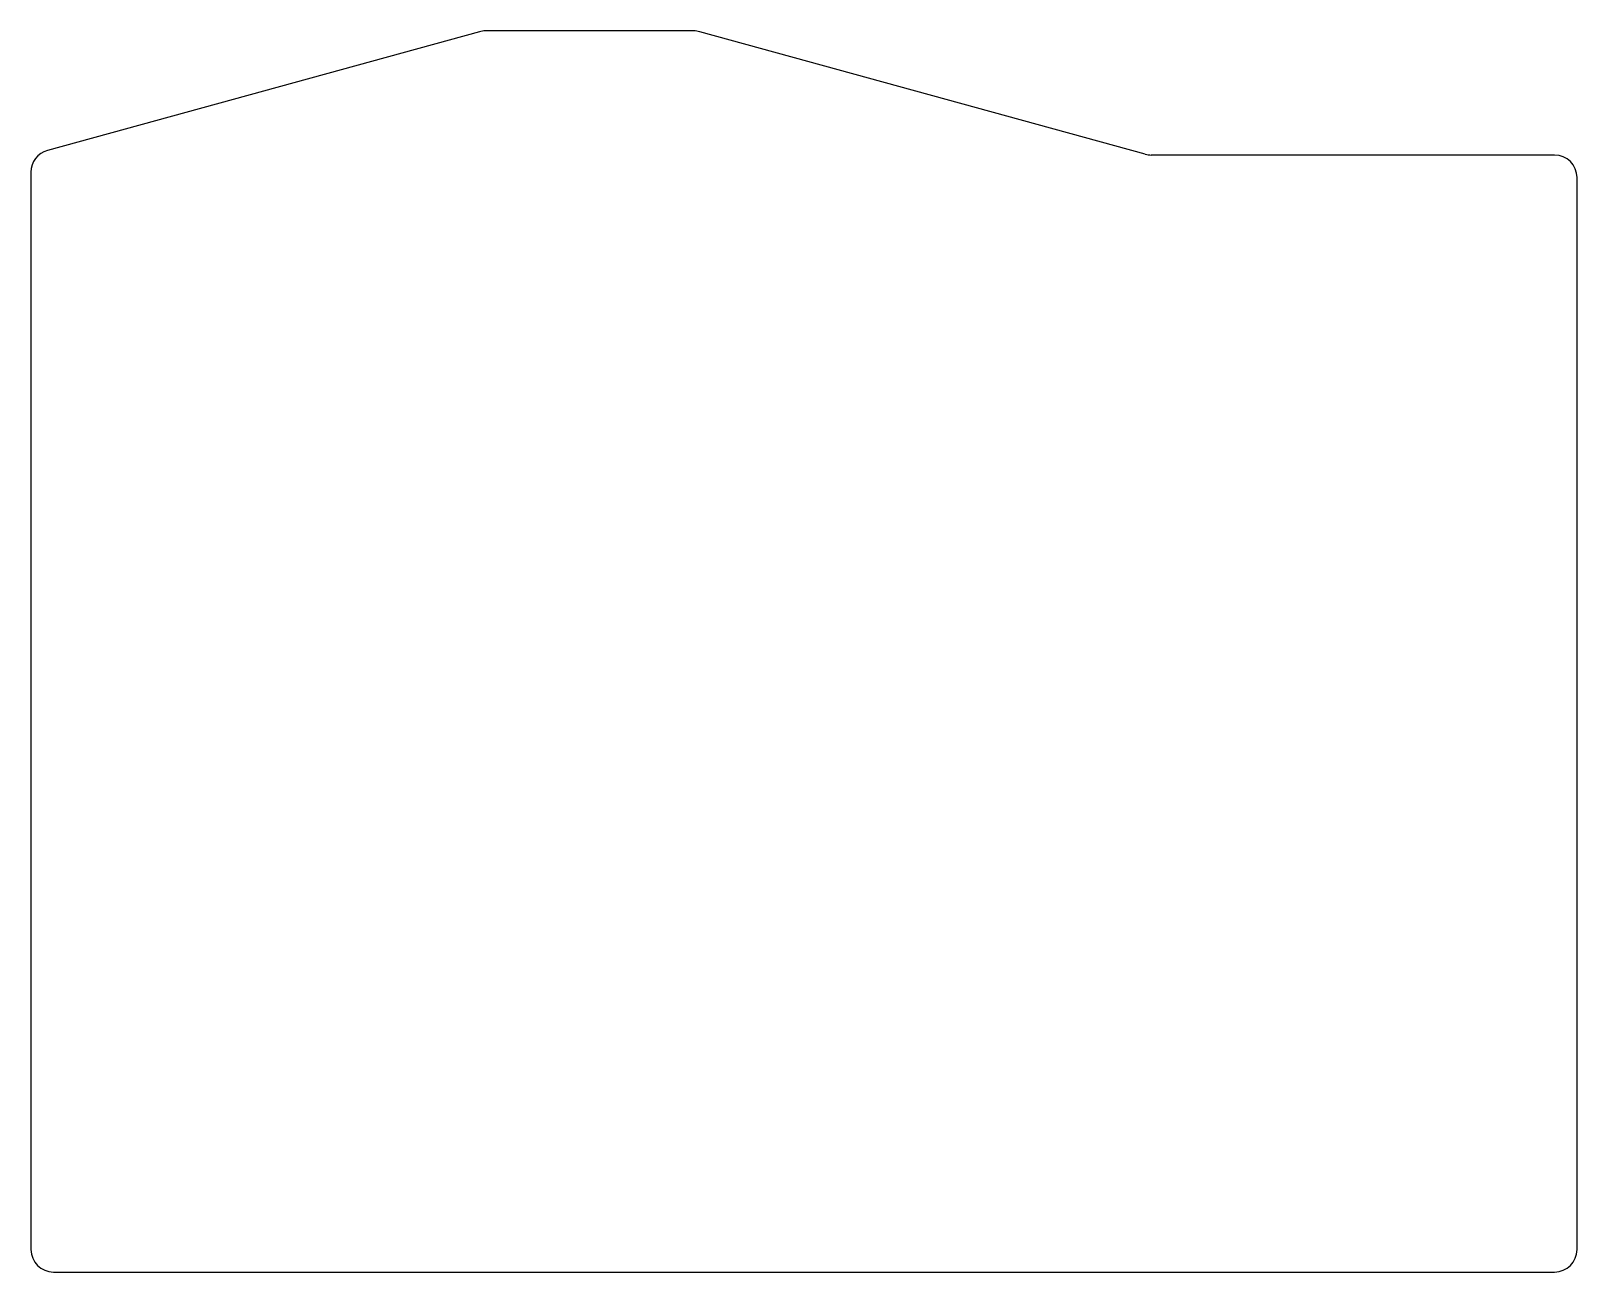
# Model space of a CAD drawing. Header units: millimetres. Extents: x 240 to 378, y -212 to -102.
import ezdxf

# ---------------------------------------------------------------- set-up
doc = ezdxf.new("R2010")
doc.units = ezdxf.units.MM

msp = doc.modelspace()

# ---------------------------------------------------------------- linework, layer by layer
at = {"linetype": 'CONTINUOUS'}
for p, q in [((280.24, -101.57), (241.97, -112.1)), ((299.23, -101.5), (280.77, -101.5)), ((339.24, -112.43), (299.76, -101.57)), ((375.5, -112.5), (339.77, -112.5)), ((240.5, -114.02), (240.5, -209.5)), ((377.5, -209.5), (377.5, -114.5)), ((242.5, -211.5), (375.5, -211.5))]:
    msp.add_line(p, q, dxfattribs=at)
for centre, start, end in [((280.77, -103.5), 90, 105.3763), ((299.23, -103.5), 74.6237, 90), ((242.5, -114.02), 105.3763, 180), ((339.77, -110.5), 254.6237, 270), ((375.5, -114.5), 0, 90), ((242.5, -209.5), 180, 270), ((375.5, -209.5), 270, 0)]:
    msp.add_arc(centre, 2, start, end, dxfattribs=at)

doc.saveas('drawing.dxf')
